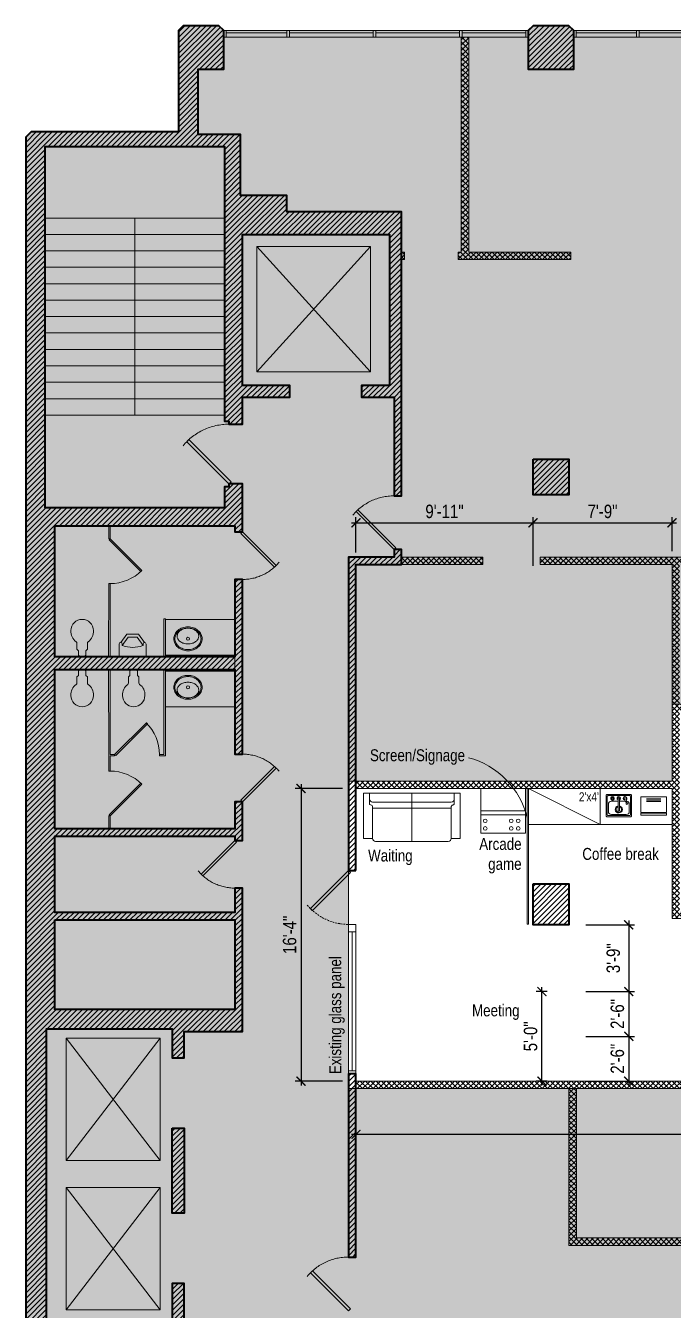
# Model space of a CAD drawing. Header units: inches. Extents: x 2034 to 5296, y 527 to 1995.
# Drawn here: x 4434 to 4868, y 1135 to 1995 of the extents above; entities that cross this region are included whole.
import ezdxf

# ---------------------------------------------------------------- set-up
doc = ezdxf.new("R2010")
doc.units = ezdxf.units.IN
doc.header["$LTSCALE"] = 5
doc.header["$MEASUREMENT"] = 0
doc.linetypes.add('HIDDEN', pattern=[0.375, 0.25, -0.125])
doc.layers.get('0').update_dxf_attribs({"linetype": 'CONTINUOUS', "lineweight": 5})
doc.layers.get('DEFPOINTS').update_dxf_attribs({"linetype": 'CONTINUOUS', "lineweight": 5})
for name, color, linetype, lineweight in [('Annotations', 8, 'CONTINUOUS', 5), ('Appliances', 140, 'CONTINUOUS', 9), ('Drywalls', 7, 'CONTINUOUS', 20), ('Framing', 142, 'CONTINUOUS', 13), ('Hatches', 8, 'CONTINUOUS', 5), ('Projections', 157, 'HIDDEN', 5), ('Structure', 7, 'CONTINUOUS', 40), ('Viewed', 156, 'CONTINUOUS', 9), ('Walls', 7, 'CONTINUOUS', 35)]:
    doc.layers.add(name, color=color, linetype=linetype, lineweight=lineweight)
doc.layers.add('Zones', color=7, linetype='CONTINUOUS', lineweight=5, true_color=0xe3e3e3, transparency=0.7)
doc.styles.get("Standard").update_dxf_attribs({"font": 'arial.ttf', "width": 0.8})
doc.dimstyles.new('ARCH', dxfattribs={"dimscale": 96, "dimtxt": 0.09375, "dimasz": 0.0625, "dimexe": 0.04, "dimexo": 0.09375, "dimgap": 0.03125, "dimtad": 1, "dimdec": 0, "dimrnd": 0.0625, "dimzin": 3, "dimdsep": 46, "dimlunit": 4, "dimtxsty": 'Standard', "dimblk": 'OBLIQUE', "dimblk1": 'ARCHTICK', "dimblk2": 'ARCHTICK', "dimsah": 1, "dimcen": 0.03125, "dimdle": 0.03125, "dimclrd": 256, "dimclre": 256, "dimclrt": 256, "dimazin": 0, "dimtfac": 1, "dimtmove": 2, "dimatfit": 3, "dimldrblk": 'ARO14', "dimfxl": 0.3, "dimfxlon": 1, "dimfrac": 2, "dimarcsym": 0})

# ---------------------------------------------------------------- blocks, each defined once
blk = doc.blocks.new('sink')
at = {"color": 0, "linetype": 'ByBlock', "lineweight": -2}
for p, q in [((-8, 0), (8, 0)), ((-8.5, -14.43), (-8.5, -0.5)), ((-7.75, -13.68), (-7.75, -1.25)), ((-7.25, -0.75), (7.25, -0.75)), ((-7, -11.43), (-7, -6.5)), ((-4.4, -4.5), (-0.35, -4.5)), ((-0.35, -2.56), (-0.35, -11.04)), ((0.4, -2.56), (0.4, -11.04)), ((0.4, -4.5), (5, -4.5)), ((3.78, -2.56), (3.78, -4.03)), ((3.78, -3.53), (4.65, -3.53)), ((3.78, -4.03), (4.65, -4.03)), ((3.95, -2.21), (3.95, -2.03)), ((3.95, -2.03), (4.48, -2.03)), ((4.4, -4.5), (4.53, -4.5)), ((4.48, -2.03), (4.48, -2.22)), ((4.65, -2.56), (4.65, -4.03)), ((7, -6.5), (7, -11.43)), ((7.75, -1.25), (7.75, -13.68)), ((8.5, -0.5), (8.5, -14.43)), ((8.01, -14.93), (-8.01, -14.93)), ((7.26, -14.18), (-7.26, -14.18)), ((5.01, -13.43), (-5.01, -13.43))]:
    blk.add_line(p, q, dxfattribs=at)
blk.add_circle((-5.41, -6.13), 0.562, dxfattribs=at)
for centre, radius, start, end in [((-8, -0.5), 0.5, 90, 180), ((-7.25, -1.25), 0.5, 90, 180), ((-5, -6.5), 2, 95.60748, 180), ((-6.66, -4.63), 1.44, 318, 357), ((-4.16, -2.56), 1.25, 274.04912, 180), ((-4.16, -2.56), 1.25, 180, 229.30036), ((-4.16, -2.56), 0.875, 285.19141, 180), ((-4.16, -2.56), 0.875, 180, 218.23153), ((-3.53, -5.75), 1.44, 144, 183), ((-9.66, -1.63), 6, 332, 349), ((0.03, -10), 2.38, 99.08469, 180), ((0.03, -10), 2.38, 180, 80.91525), ((0.03, -10), 1.88, 101.53692, 180), ((0.03, -10), 1.88, 180, 78.463), ((0.03, -2.56), 1.19, 289, 180), ((0.03, -2.56), 1.19, 180, 252), ((0.03, -2.56), 0.562, 0, 180), ((0.03, -2.56), 0.562, 180, 229), ((0.03, -2.56), 0.562, 180, 180.0000027777752), ((0.03, -2.56), 0.375, 0, 180), ((0.03, -2.56), 0.375, 180, 180.0000027777867), ((0.03, -2.56), 0.562, 312, 0), ((4.22, -2.56), 1.19, 291.61896, 180), ((4.22, -2.56), 1.19, 180, 248.38179), ((4.22, -2.56), 0.688, 309.52143, 180), ((4.22, -2.56), 0.688, 180, 230.47887), ((4.22, -2.56), 0.438, 126.7879, 180.13712), ((4.22, -2.56), 0.438, 0.00302, 52.51326), ((5, -6.5), 2, 0, 90), ((7.25, -1.25), 0.5, 0, 90), ((8, -0.5), 0.5, 0, 90), ((-8, -14.43), 0.5, 180, 270), ((-7.25, -13.68), 0.5, 180, 270), ((-5, -11.43), 2, 180, 270.41435), ((0.03, -10.25), 0.875, 244.62323, 295.37592), ((5, -11.43), 2, 270.41435, 0), ((7.25, -13.68), 0.5, 270, 0), ((8, -14.43), 0.5, 270, 0)]:
    blk.add_arc(centre, radius, start, end, dxfattribs=at)
for centre, major_axis, ratio, start_param, end_param in [((0.83, -5.83), (0, -7.24), 0.84608, 4.223697, 4.555309), ((-11.05, -1.55), (7.58, 0), 0.813102, -0.575959, -0.488692)]:
    blk.add_ellipse(centre, major_axis=major_axis, ratio=ratio, start_param=start_param, end_param=end_param, dxfattribs=at)
blk = doc.blocks.new('DR1H45')
at = {"color": 0, "linetype": 'ByBlock', "lineweight": -2}
for p, q in [((-0.5, 0), (0.207, 0.707)), ((-0.465, -0.035), (0.242, 0.672)), ((0.207, 0.707), (0.242, 0.672)), ((-0.5, 0), (-0.465, -0.035))]:
    blk.add_line(p, q, dxfattribs=at)
at = {"layer": 'Projections'}
blk.add_arc((-0.5, 0), 1, 0, 50.1944, dxfattribs=at)
blk = doc.blocks.new('plan')
at = {"layer": 'Hatches'}
h = blk.add_hatch(dxfattribs=at)
h.set_pattern_fill('ANSI31', color=256, scale=20, style=0)
h.paths.add_polyline_path([(2051.44, 776.98), (2051.44, 847.1), (2069.76, 847.1), (2069.76, 872.96), (2179.44, 872.96), (2179.44, 1026.71), (2209.94, 1026.71), (2209.94, 1031.71), (2179.44, 1031.71), (2179.44, 1068.96), (2170.44, 1068.96), (2170.44, 1066.96), (2167.44, 1066.96), (2167.44, 886.21), (2047.44, 886.21), (2047.44, 1117.21), (2167.44, 1117.21), (2167.44, 1110.96), (2170.44, 1110.96), (2170.44, 1108.96), (2179.44, 1108.96), (2179.44, 1126.46), (2140.44, 1126.46), (2140.44, 1152.96), (2132.44, 1152.96), (2132.44, 1128.96), (2048.44, 1128.96), (2048.44, 1323.46), (2132.44, 1323.46), (2132.44, 1303.96), (2140.44, 1303.96), (2140.44, 1321.71), (2179.44, 1321.71), (2179.44, 1417.71), (2174.44, 1417.71), (2174.44, 1401.46), (2053.94, 1401.46), (2053.94, 1452.46), (2174.44, 1452.46), (2174.44, 1449.71), (2179.44, 1449.71), (2179.44, 1475.46), (2174.44, 1475.46), (2174.44, 1457.46), (2053.94, 1457.46), (2053.94, 1564.21), (2174.44, 1564.21), (2174.44, 1507.46), (2179.44, 1507.46), (2179.44, 1624.46), (2174.44, 1624.46), (2174.44, 1572.71), (2053.94, 1572.71), (2053.94, 1660.46), (2174.44, 1660.46), (2174.44, 1656.46), (2179.44, 1656.46), (2179.44, 1688.46), (2170.44, 1688.46), (2170.44, 1686.46), (2167.44, 1686.46), (2167.44, 1672.46), (2047.44, 1672.46), (2047.44, 1914.46), (2167.44, 1914.46), (2167.44, 1730.46), (2170.44, 1730.46), (2170.44, 1728.46), (2179.44, 1728.46), (2179.44, 1746.46), (2211.19, 1746.46), (2211.19, 1754.46), (2179.44, 1754.46), (2179.44, 1855.46), (2277.94, 1855.46), (2277.94, 1754.46), (2259.19, 1754.46), (2259.19, 1746.46), (2280.94, 1746.46), (2280.94, 1680.46), (2285.94, 1680.46), (2285.94, 1746.46), (2285.94, 1870.71), (2209.19, 1870.71), (2209.19, 1881.71), (2178.19, 1881.71), (2178.19, 1922.46), (2149.94, 1922.46), (2149.94, 1966.21), (2166.94, 1966.21), (2166.94, 1992.21), (2163.76, 1995.4), (2139.76, 1995.4), (2136.58, 1992.21), (2136.58, 1924.21), (2037.98, 1924.21), (2034.44, 1920.68), (2034.44, 600.7), (2037.62, 597.52), (2061.62, 597.52), (2064.8, 600.7), (2064.8, 634.3), (2051.44, 634.3), (2051.44, 771.98)])
h.paths.add_polyline_path([(2053.94, 1396.46), (2174.44, 1396.46), (2174.44, 1336.46), (2053.94, 1336.46)], flags=16)
h = blk.add_hatch(dxfattribs=at)
h.set_pattern_fill('ANSI31', color=256, scale=20, style=0)
h.paths.add_polyline_path([(2373.94, 1995.4), (2370.76, 1992.21), (2370.76, 1966.21), (2401.13, 1966.21), (2401.13, 1992.21), (2397.94, 1995.4)])
h = blk.add_hatch(dxfattribs=at)
h.set_pattern_fill('ANSI37', color=256, scale=20, style=0)
h.paths.add_polyline_path([(2330.94, 1987.71), (2330.94, 1843.71), (2399.23, 1843.71), (2399.23, 1838.71), (2323.94, 1838.71), (2323.94, 1843.71), (2325.94, 1843.71), (2325.94, 1987.71)])
h = blk.add_hatch(dxfattribs=at)
h.set_pattern_fill('ANSI37', color=256, scale=20, style=0)
h.paths.add_polyline_path([(2285.94, 1843.71), (2287.94, 1843.71), (2287.94, 1838.71), (2285.94, 1838.71)])
h = blk.add_hatch(dxfattribs=at)
h.set_pattern_fill('ANSI37', color=256, scale=20, style=0)
h.paths.add_polyline_path([(2624.94, 1535.91), (2594.13, 1535.91), (2558.94, 1535.91), (2471.94, 1535.91), (2471.94, 1402.41), (2475.94, 1402.41), (2475.94, 1397.41), (2466.94, 1397.41), (2466.94, 1484.41), (2255.44, 1484.41), (2255.44, 1489.41), (2466.94, 1489.41), (2466.94, 1634.46), (2378.63, 1634.46), (2378.63, 1639.46), (2563.94, 1639.46), (2563.94, 1634.46), (2471.94, 1634.46), (2471.94, 1540.91), (2624.94, 1540.91), (2624.94, 1634.46), (2599.94, 1634.46), (2599.94, 1642.46), (2604.94, 1642.46), (2604.94, 1639.46), (2626.94, 1639.46), (2626.94, 1677.46), (2604.94, 1677.46), (2604.94, 1674.46), (2599.94, 1674.46), (2599.94, 1705.1), (2605.94, 1705.1), (2605.94, 1681.1), (2629.94, 1681.1), (2629.94, 1633.91), (2707.94, 1633.91), (2707.94, 1704.25), (2711.94, 1704.25), (2711.94, 1633.91), (2857.44, 1633.91), (2857.44, 1628.91), (2629.94, 1628.91), (2629.94, 1548.81), (2629.94, 1535.91)])
h.paths.add_polyline_path([(2285.94, 1639.46), (2340.44, 1639.46), (2340.44, 1634.46), (2285.94, 1634.46)], flags=17)
h.paths.add_polyline_path([(2558.31, 1397.41), (2557.94, 1397.41), (2557.94, 1402.41), (2558.31, 1402.41)], flags=17)
h = blk.add_hatch(dxfattribs=at)
h.set_pattern_fill('ANSI31', color=256, scale=20, style=0)
h.paths.add_polyline_path([(2373.94, 1705.1), (2397.94, 1705.1), (2397.94, 1681.1), (2373.94, 1681.1)])
h = blk.add_hatch(dxfattribs=at)
h.set_pattern_fill('ANSI31', color=256, scale=20, style=0)
h.paths.add_polyline_path([(2255.44, 1429.41), (2255.44, 1493.41), (2255.44, 1634.46), (2285.94, 1634.46), (2285.94, 1644.46), (2280.94, 1644.46), (2280.94, 1639.46), (2250.44, 1639.46), (2250.44, 1429.41)])
h = blk.add_hatch(dxfattribs=at)
h.set_pattern_fill('ANSI31', color=256, scale=20, style=0)
h.paths.add_polyline_path([(2373.94, 1420.6), (2397.94, 1420.6), (2397.94, 1393.1), (2373.94, 1393.1)])
h = blk.add_hatch(dxfattribs=at)
h.set_pattern_fill('ANSI31', color=256, scale=20, style=0)
edge = h.paths.add_edge_path()
edge.add_line((2255.44, 1283.41), (2255.44, 1293.41))
edge.add_line((2255.44, 1293.41), (2250.44, 1293.41))
edge.add_line((2250.44, 1293.41), (2250.44, 1170.6))
edge.add_line((2250.44, 1170.6), (2255.44, 1170.6))
edge.add_line((2255.44, 1170.6), (2255.44, 1287.41))
h = blk.add_hatch(dxfattribs=at)
h.set_pattern_fill('ANSI37', color=256, scale=20, style=0)
h.paths.add_polyline_path([(2255.44, 1288.41), (2683.94, 1288.41), (2857.44, 1288.41), (2857.44, 1283.41), (2688.94, 1283.41), (2688.94, 1223.41), (2683.94, 1223.41), (2683.94, 1283.41), (2545.94, 1283.41), (2545.94, 1183.41), (2559.94, 1183.41), (2559.94, 1178.41), (2526.94, 1178.41), (2526.94, 1183.41), (2540.94, 1183.41), (2540.94, 1283.41), (2402.94, 1283.41), (2402.94, 1183.41), (2490.94, 1183.41), (2490.94, 1178.41), (2397.94, 1178.41), (2397.94, 1283.41), (2255.44, 1283.41)])
h = blk.add_hatch(dxfattribs=at)
h.set_pattern_fill('ANSI31', color=256, scale=20, style=0)
h.paths.add_polyline_path([(2132.44, 1256.96), (2140.44, 1256.96), (2140.44, 1199.96), (2132.44, 1199.96)])
at = {"layer": 'Zones'}
blk.add_hatch(color=256, dxfattribs=at).paths.add_polyline_path([(2034.44, 1920.68), (2037.98, 1924.21), (2136.58, 1924.21), (2136.58, 1992.21), (2139.76, 1995.4), (2163.76, 1995.4), (2166.94, 1992.21), (2370.76, 1992.21), (2373.94, 1995.4), (2397.94, 1995.4), (2401.13, 1992.21), (2602.76, 1992.21), (2605.94, 1995.4), (2629.94, 1995.4), (2633.13, 1992.21), (2834.76, 1992.21), (2837.94, 1995.4), (2861.94, 1995.4), (2865.13, 1992.21), (2865.13, 1926.71), (2861.94, 1923.53), (2861.94, 1708.28), (2865.13, 1705.1), (2865.13, 1681.1), (2861.94, 1677.92), (2861.94, 1633.91), (2624.94, 1633.91), (2624.94, 1540.91), (2466.94, 1540.91), (2466.94, 1489.41), (2250.44, 1489.41), (2250.44, 1283.41), (2861.94, 1283.41), (2861.94, 1132.28), (2865.13, 1129.1), (2865.13, 1105.1), (2861.94, 1101.92), (2861.94, 844.28), (2865.13, 841.1), (2865.13, 817.1), (2861.94, 813.92), (2861.94, 529.99), (2633.13, 529.99), (2629.94, 526.8), (2605.94, 526.8), (2602.76, 529.99), (2401.13, 529.99), (2397.94, 526.8), (2373.94, 526.8), (2370.76, 529.99), (2166.94, 529.99), (2163.76, 526.8), (2139.76, 526.8), (2136.58, 529.99), (2136.58, 597.87), (2127.51, 597.87), (2124.32, 601.05), (2064.8, 601.05), (2061.62, 597.52), (2037.62, 597.52), (2034.44, 600.7)])
at = {"layer": 'Appliances'}
for p, q in [((2121, 1572.71), (2121, 1572.71)), ((2121, 1572.71), (2121, 1572.71)), ((2121, 1572.71), (2121, 1572.71)), ((2121, 1572.71), (2121, 1572.71)), ((2121, 1572.71), (2121, 1572.71)), ((2121, 1572.71), (2121, 1572.71)), ((2121, 1572.71), (2121, 1572.71)), ((2121, 1572.71), (2121, 1572.71)), ((2121, 1572.71), (2121, 1572.71)), ((2121, 1572.71), (2121, 1572.71)), ((2121.69, 1564.21), (2121.69, 1564.21)), ((2121.69, 1564.21), (2121.69, 1564.21)), ((2121.69, 1564.21), (2121.69, 1564.21)), ((2121.69, 1564.21), (2121.69, 1564.21)), ((2121.69, 1564.21), (2121.69, 1564.21)), ((2121.69, 1564.21), (2121.69, 1564.21)), ((2121.69, 1564.21), (2121.69, 1564.21)), ((2121.69, 1564.21), (2121.69, 1564.21)), ((2121.69, 1564.21), (2121.69, 1564.21)), ((2121.69, 1564.21), (2121.69, 1564.21))]:
    blk.add_line(p, q, dxfattribs=at)
for points in [[(2068.19, 1582.71, -0.240961), (2064.69, 1590.21, -1), (2079.69, 1590.21, -0.259678), (2076.19, 1582.71, 0.236068), (2075.69, 1581.71), (2075.69, 1577.71), (2074.69, 1576.71), (2074.69, 1573.71), (2073.69, 1572.71), (2070.69, 1572.71), (2069.69, 1573.71), (2069.69, 1576.71), (2068.69, 1577.71), (2068.69, 1581.71, 0.236068), (2068.19, 1582.71)], [(2068.19, 1554.21, 0.240961), (2064.69, 1546.71, 1), (2079.69, 1546.71, 0.259678), (2076.19, 1554.21, -0.236068), (2075.69, 1555.21), (2075.69, 1559.21), (2074.69, 1560.21), (2074.69, 1563.21), (2073.69, 1564.21), (2070.69, 1564.21), (2069.69, 1563.21), (2069.69, 1560.21), (2068.69, 1559.21), (2068.69, 1555.21, -0.236068), (2068.19, 1554.21)], [(2102.69, 1554.21, 0.240961), (2099.19, 1546.71, 1), (2114.19, 1546.71, 0.259678), (2110.69, 1554.21, -0.236068), (2110.19, 1555.21), (2110.19, 1559.21), (2109.19, 1560.21), (2109.19, 1563.21), (2108.19, 1564.21), (2105.19, 1564.21), (2104.19, 1563.21), (2104.19, 1560.21), (2103.19, 1559.21), (2103.19, 1555.21, -0.236068), (2102.69, 1554.21)]]:
    blk.add_lwpolyline(points, format="xyb", dxfattribs=at)
at = {"layer": 'Appliances', "elevation": 34}
for points in [[(2143.02, 1576.71, -0.084101), (2139.31, 1577.34, -0.091322), (2136.3, 1579.06, -0.103814), (2134.21, 1581.72, -0.114782), (2133.52, 1584.71, -0.114782), (2134.21, 1587.7, -0.103814), (2136.3, 1590.37, -0.091322), (2139.31, 1592.09, -0.084101), (2143.02, 1592.71, -0.084101), (2146.72, 1592.09, -0.091322), (2149.73, 1590.37, -0.103814), (2151.82, 1587.7, -0.114782), (2152.52, 1584.71, -0.114782), (2151.82, 1581.72, -0.103814), (2149.73, 1579.06, -0.091322), (2146.72, 1577.34, -0.084101)], [(2143.02, 1577.46, -0.084101), (2139.56, 1578.05, -0.091322), (2136.78, 1579.63, -0.103814), (2134.89, 1582.06, -0.114782), (2134.27, 1584.71, -0.114782), (2134.89, 1587.37, -0.103814), (2136.78, 1589.8, -0.091322), (2139.56, 1591.38, -0.084101), (2143.02, 1591.96, -0.084101), (2146.48, 1591.38, -0.091322), (2149.25, 1589.8, -0.103814), (2151.15, 1587.37, -0.114782), (2151.77, 1584.71, -0.114782), (2151.15, 1582.06, -0.103814), (2149.25, 1579.63, -0.091322), (2146.48, 1578.05, -0.084101)], [(2143.02, 1581.27, -0.073018), (2140.15, 1581.69, -0.084057), (2137.89, 1582.81, -0.106512), (2136.28, 1584.61, -0.130573), (2135.77, 1586.53, -0.130573), (2136.28, 1588.44, -0.106512), (2137.89, 1590.24, -0.084057), (2140.15, 1591.36, -0.073018), (2143.02, 1591.78, -0.073018), (2145.88, 1591.36, -0.084057), (2148.14, 1590.24, -0.106512), (2149.76, 1588.44, -0.130573), (2150.27, 1586.53, -0.130573), (2149.76, 1584.61, -0.106512), (2148.14, 1582.81, -0.084057), (2145.88, 1581.69, -0.073018)], [(2143.02, 1560.21, 0.084101), (2139.31, 1559.59, 0.091322), (2136.3, 1557.87, 0.103814), (2134.21, 1555.2, 0.114782), (2133.52, 1552.21, 0.114782), (2134.21, 1549.22, 0.103814), (2136.3, 1546.56, 0.091322), (2139.31, 1544.84, 0.084101), (2143.02, 1544.21, 0.084101), (2146.72, 1544.84, 0.091322), (2149.73, 1546.56, 0.103814), (2151.82, 1549.22, 0.114782), (2152.52, 1552.21, 0.114782), (2151.82, 1555.2, 0.103814), (2149.73, 1557.87, 0.091322), (2146.72, 1559.59, 0.084101)], [(2143.02, 1559.46, 0.084101), (2139.56, 1558.88, 0.091322), (2136.78, 1557.3, 0.103814), (2134.89, 1554.87, 0.114782), (2134.27, 1552.21, 0.114782), (2134.89, 1549.56, 0.103814), (2136.78, 1547.13, 0.091322), (2139.56, 1545.55, 0.084101), (2143.02, 1544.96, 0.084101), (2146.48, 1545.55, 0.091322), (2149.25, 1547.13, 0.103814), (2151.15, 1549.56, 0.114782), (2151.77, 1552.21, 0.114782), (2151.15, 1554.87, 0.103814), (2149.25, 1557.3, 0.091322), (2146.48, 1558.88, 0.084101)], [(2143.02, 1555.66, 0.073018), (2140.15, 1555.23, 0.084057), (2137.89, 1554.12, 0.106512), (2136.28, 1552.32, 0.130573), (2135.77, 1550.4, 0.130573), (2136.28, 1548.49, 0.106512), (2137.89, 1546.69, 0.084057), (2140.15, 1545.57, 0.073018), (2143.02, 1545.15, 0.073018), (2145.88, 1545.57, 0.084057), (2148.14, 1546.69, 0.106512), (2149.76, 1548.49, 0.130573), (2150.27, 1550.4, 0.130573), (2149.76, 1552.32, 0.106512), (2148.14, 1554.12, 0.084057), (2145.88, 1555.23, 0.073018)]]:
    blk.add_lwpolyline(points, format="xyb", close=True, dxfattribs=at)
at = {"layer": 'Appliances'}
for points in [[(2114, 1582.21), (2110, 1587.71), (2102, 1587.71), (2098, 1582.21)], [(2112.93, 1580.28), (2108.98, 1585.71), (2103.02, 1585.71), (2099.06, 1580.28)]]:
    blk.add_lwpolyline(points, dxfattribs=at)
blk.add_lwpolyline([(2113, 1581.21), (2113, 1580.49, -0.317923), (2112.73, 1580.12, -0.171412), (2099.26, 1580.12, -0.317923), (2099, 1580.49), (2099, 1581.21, 1), (2097, 1581.21), (2097, 1572.71), (2115, 1572.71), (2115, 1581.21, 1)], format="xyb", close=True, dxfattribs=at)
for centre in [(2143.02, 1584.71, 34), (2143.02, 1552.21, 34)]:
    blk.add_circle(centre, 1, dxfattribs=at)
at = {"layer": 'DEFPOINTS', "color": 7, "lineweight": 0}
for p, q in [((2057.19, 1572.71), (2057.19, 1572.71)), ((2057.19, 1572.71), (2057.19, 1572.71)), ((2057.19, 1572.71), (2057.19, 1572.71)), ((2057.19, 1572.71), (2057.19, 1572.71)), ((2057.19, 1572.71), (2057.19, 1572.71)), ((2057.19, 1572.71), (2057.19, 1572.71)), ((2057.19, 1572.71), (2057.19, 1572.71)), ((2057.19, 1572.71), (2057.19, 1572.71)), ((2057.19, 1572.71), (2057.19, 1572.71)), ((2057.19, 1572.71), (2057.19, 1572.71)), ((2087.19, 1572.71), (2087.19, 1572.71)), ((2087.19, 1572.71), (2087.19, 1572.71)), ((2087.19, 1572.71), (2087.19, 1572.71)), ((2087.19, 1572.71), (2087.19, 1572.71)), ((2087.19, 1572.71), (2087.19, 1572.71)), ((2087.19, 1572.71), (2087.19, 1572.71)), ((2087.19, 1572.71), (2087.19, 1572.71)), ((2087.19, 1572.71), (2087.19, 1572.71)), ((2087.19, 1572.71), (2087.19, 1572.71)), ((2087.19, 1572.71), (2087.19, 1572.71)), ((2091, 1572.71), (2091, 1572.71)), ((2091, 1572.71), (2091, 1572.71)), ((2091, 1572.71), (2091, 1572.71)), ((2091, 1572.71), (2091, 1572.71)), ((2091, 1572.71), (2091, 1572.71)), ((2091, 1572.71), (2091, 1572.71)), ((2091, 1572.71), (2091, 1572.71)), ((2091, 1572.71), (2091, 1572.71)), ((2091, 1572.71), (2091, 1572.71)), ((2091, 1572.71), (2091, 1572.71)), ((2057.19, 1564.21), (2057.19, 1564.21)), ((2057.19, 1564.21), (2057.19, 1564.21)), ((2057.19, 1564.21), (2057.19, 1564.21)), ((2057.19, 1564.21), (2057.19, 1564.21)), ((2057.19, 1564.21), (2057.19, 1564.21)), ((2057.19, 1564.21), (2057.19, 1564.21)), ((2057.19, 1564.21), (2057.19, 1564.21)), ((2057.19, 1564.21), (2057.19, 1564.21)), ((2057.19, 1564.21), (2057.19, 1564.21)), ((2057.19, 1564.21), (2057.19, 1564.21)), ((2087.19, 1564.21), (2087.19, 1564.21)), ((2087.19, 1564.21), (2087.19, 1564.21)), ((2087.19, 1564.21), (2087.19, 1564.21)), ((2087.19, 1564.21), (2087.19, 1564.21)), ((2087.19, 1564.21), (2087.19, 1564.21)), ((2087.19, 1564.21), (2087.19, 1564.21)), ((2087.19, 1564.21), (2087.19, 1564.21)), ((2087.19, 1564.21), (2087.19, 1564.21)), ((2087.19, 1564.21), (2087.19, 1564.21)), ((2087.19, 1564.21), (2087.19, 1564.21)), ((2091.69, 1564.21), (2091.69, 1564.21)), ((2091.69, 1564.21), (2091.69, 1564.21)), ((2091.69, 1564.21), (2091.69, 1564.21)), ((2091.69, 1564.21), (2091.69, 1564.21)), ((2091.69, 1564.21), (2091.69, 1564.21)), ((2091.69, 1564.21), (2091.69, 1564.21)), ((2091.69, 1564.21), (2091.69, 1564.21)), ((2091.69, 1564.21), (2091.69, 1564.21)), ((2091.69, 1564.21), (2091.69, 1564.21)), ((2091.69, 1564.21), (2091.69, 1564.21))]:
    blk.add_line(p, q, dxfattribs=at)
at = {"layer": 'Drywalls'}
for points in [[(2330.94, 1987.71), (2330.94, 1843.71), (2399.23, 1843.71), (2399.23, 1838.71), (2323.94, 1838.71), (2323.94, 1843.71), (2325.94, 1843.71), (2325.94, 1987.71)], [(2285.94, 1843.71), (2287.94, 1843.71), (2287.94, 1838.71), (2285.94, 1838.71)], [(2285.94, 1639.46), (2340.44, 1639.46), (2340.44, 1634.46), (2285.94, 1634.46)], [(2255.44, 1288.41), (2683.94, 1288.41), (2857.44, 1288.41), (2857.44, 1283.41), (2688.94, 1283.41), (2688.94, 1223.41), (2683.94, 1223.41), (2683.94, 1283.41), (2545.94, 1283.41), (2545.94, 1183.41), (2559.94, 1183.41), (2559.94, 1178.41), (2526.94, 1178.41), (2526.94, 1183.41), (2540.94, 1183.41), (2540.94, 1283.41), (2402.94, 1283.41), (2402.94, 1183.41), (2490.94, 1183.41), (2490.94, 1178.41), (2397.94, 1178.41), (2397.94, 1283.41), (2255.44, 1283.41)]]:
    blk.add_lwpolyline(points, close=True, dxfattribs=at)
at = {"layer": 'Drywalls', "flags": 128}
blk.add_lwpolyline([(2475.94, 1397.41), (2466.94, 1397.41), (2466.94, 1484.41), (2255.44, 1484.41), (2255.44, 1489.41), (2466.94, 1489.41), (2466.94, 1634.46), (2378.63, 1634.46), (2378.63, 1639.46), (2563.94, 1639.46)], dxfattribs=at)
at = {"layer": 'Framing'}
for p, q in [((2168.69, 1992.21), (2168.69, 1987.71)), ((2168.69, 1990.71), (2209.19, 1990.71)), ((2209.19, 1992.21), (2209.19, 1987.71)), ((2210.94, 1992.21), (2210.94, 1987.71)), ((2210.94, 1990.71), (2266.94, 1990.71)), ((2266.94, 1992.21), (2266.94, 1987.71)), ((2268.69, 1992.21), (2268.69, 1987.71)), ((2268.69, 1990.71), (2324.69, 1990.71)), ((2324.69, 1992.21), (2324.69, 1987.71)), ((2326.44, 1992.21), (2326.44, 1987.71)), ((2326.44, 1990.71), (2369.01, 1990.71)), ((2369.01, 1987.71), (2369.01, 1992.21)), ((2402.88, 1987.71), (2402.88, 1992.21)), ((2443.26, 1990.71), (2402.88, 1990.71)), ((2443.26, 1992.21), (2443.26, 1987.71)), ((2445.01, 1992.21), (2445.01, 1987.71)), ((2501.01, 1990.71), (2445.01, 1990.71)), ((2250.44, 1429.41), (2224.99, 1403.95)), ((2250.44, 1429.41), (2251.72, 1428.13)), ((2251.72, 1428.13), (2226.26, 1402.68)), ((2224.99, 1403.95), (2226.26, 1402.68)), ((2252.94, 1388.41), (2252.94, 1295.41))]:
    blk.add_line(p, q, dxfattribs=at)
at = {"layer": 'Framing', "color": 142, "linetype": 'Continuous'}
for p, q in [((2089.99, 1660.46), (2089.99, 1651.71)), ((2090.99, 1660.46), (2089.99, 1660.46)), ((2090.99, 1651.71), (2090.99, 1660.46)), ((2089.99, 1651.71), (2090.99, 1651.71)), ((2089.97, 1621.71), (2089.94, 1572.71)), ((2090.97, 1621.71), (2089.97, 1621.71)), ((2090.94, 1572.71), (2090.97, 1621.71)), ((2127.94, 1598), (2126.94, 1598)), ((2126.94, 1598), (2126.94, 1572.71)), ((2127.94, 1572.71), (2127.94, 1598)), ((2089.94, 1572.71), (2090.94, 1572.71)), ((2126.94, 1572.71), (2127.94, 1572.71)), ((2090.94, 1564.21), (2089.94, 1564.21)), ((2089.94, 1564.21), (2089.96, 1506.71)), ((2090.96, 1507.21), (2090.94, 1564.21)), ((2127.94, 1564.21), (2126.94, 1564.21)), ((2126.94, 1564.21), (2126.94, 1507.21)), ((2127.94, 1506.21), (2127.94, 1564.21)), ((2089.96, 1506.71), (2089.97, 1496.09)), ((2093.94, 1507.21), (2090.96, 1507.21)), ((2090.97, 1496.09), (2090.97, 1506.21)), ((2090.97, 1506.21), (2093.94, 1506.21)), ((2093.94, 1506.21), (2093.94, 1507.21)), ((2126.94, 1507.21), (2123.94, 1507.21)), ((2123.94, 1507.21), (2123.94, 1506.21)), ((2123.94, 1506.21), (2127.94, 1506.21)), ((2089.97, 1496.09), (2090.97, 1496.09)), ((2089.98, 1466.09), (2089.99, 1457.46)), ((2090.98, 1466.09), (2089.98, 1466.09)), ((2090.99, 1457.46), (2090.98, 1466.09)), ((2089.99, 1457.46), (2090.99, 1457.46))]:
    blk.add_line(p, q, dxfattribs=at)
for points in [[(2090.99, 1651.71), (2090.28, 1651.01), (2111.48, 1629.78), (2112.19, 1630.49)], [(2090.99, 1651.71), (2090.28, 1651.01), (2111.48, 1629.78), (2112.19, 1630.49)], [(2090.99, 1651.71), (2090.28, 1651.01), (2111.48, 1629.78), (2112.19, 1630.49)], [(2093.94, 1507.21), (2094.65, 1506.51), (2115.86, 1527.72), (2115.16, 1528.43)], [(2090.98, 1466.09), (2090.28, 1466.8), (2111.48, 1488.02), (2112.19, 1487.31)], [(2090.98, 1466.09), (2090.28, 1466.8), (2111.48, 1488.02), (2112.19, 1487.31)], [(2090.98, 1466.09), (2090.28, 1466.8), (2111.48, 1488.02), (2112.19, 1487.31)]]:
    blk.add_lwpolyline(points, close=True, dxfattribs=at)
at = {"layer": 'Framing'}
for points in [[(2250.44, 1393.41), (2255.44, 1393.41), (2255.44, 1388.41), (2250.44, 1388.41)], [(2250.44, 1293.41), (2255.44, 1293.41), (2255.44, 1295.41), (2250.44, 1295.41)]]:
    blk.add_lwpolyline(points, close=True, dxfattribs=at)
at = {"layer": 'Framing', "color": 142, "linetype": 'Continuous'}
for centre, start, end in [((2090.99, 1651.71), 269.96861, 314.96861), ((2090.99, 1651.71), 269.96861, 314.96861), ((2090.99, 1651.71), 269.96861, 314.96861), ((2093.94, 1507.21), 0, 45)]:
    blk.add_arc(centre, 30, start, end, dxfattribs=at)
at = {"layer": 'Framing', "color": 142, "linetype": 'Continuous', "extrusion": (0, 0, -1)}
blk.add_arc((-2090.98, 1466.09), 30, 89.9728, 134.9728, dxfattribs=at)
blk.add_arc((-2090.98, 1466.09), 30, 89.9728, 134.9728, dxfattribs=at)
blk.add_arc((-2090.98, 1466.09), 30, 89.9728, 134.9728, dxfattribs=at)
at = {"layer": 'Projections'}
blk.add_arc((2250.44, 1429.41), 36, 219.80557, 270, dxfattribs=at)
at = {"layer": 'Structure'}
for points in [[(2373.94, 1705.1), (2397.94, 1705.1), (2397.94, 1681.1), (2373.94, 1681.1)], [(2373.94, 1420.6), (2397.94, 1420.6), (2397.94, 1393.1), (2373.94, 1393.1)]]:
    blk.add_lwpolyline(points, close=True, dxfattribs=at)
at = {"layer": 'Viewed'}
for p, q in [((2166.94, 1992.21), (2370.76, 1992.21)), ((2602.76, 1992.21), (2401.13, 1992.21)), ((2166.94, 1987.71), (2370.76, 1987.71)), ((2602.76, 1987.71), (2401.13, 1987.71)), ((2167.38, 1866.55), (2047.44, 1866.55)), ((2107.41, 1866.55), (2107.41, 1734.55)), ((2167.38, 1855.55), (2047.44, 1855.55)), ((2167.38, 1844.55), (2047.44, 1844.55)), ((2189.19, 1763.46), (2265.19, 1847.46)), ((2189.19, 1847.46), (2265.19, 1763.46)), ((2167.38, 1833.55), (2047.44, 1833.55)), ((2167.38, 1822.55), (2047.44, 1822.55)), ((2167.38, 1811.55), (2047.44, 1811.55)), ((2167.38, 1800.55), (2047.44, 1800.55)), ((2167.38, 1789.55), (2047.44, 1789.55)), ((2167.38, 1778.55), (2047.44, 1778.55)), ((2167.38, 1767.55), (2047.44, 1767.55)), ((2167.38, 1756.55), (2047.44, 1756.55)), ((2167.38, 1745.55), (2047.44, 1745.55)), ((2167.38, 1734.55), (2047.44, 1734.55)), ((2250.44, 1388.41), (2250.44, 1295.41)), ((2255.44, 1295.41), (2255.44, 1388.41)), ((2124.44, 1235.21), (2061.44, 1317.21)), ((2061.44, 1235.21), (2124.44, 1317.21)), ((2124.44, 1135.21), (2061.44, 1217.21)), ((2124.44, 1217.21), (2061.44, 1135.21))]:
    blk.add_line(p, q, dxfattribs=at)
at = {"layer": 'Viewed', "color": 156, "linetype": 'Continuous'}
for p, q in [((2174.44, 1597.71), (2127.94, 1597.71)), ((2174.44, 1539.04), (2174.44, 1597.71)), ((2174.44, 1573.71), (2127.94, 1573.71)), ((2127.94, 1572.71), (2174.44, 1572.71)), ((2127.94, 1563.04), (2174.44, 1563.04)), ((2174.61, 1564.04), (2128.11, 1564.04)), ((2127.94, 1539.04), (2174.44, 1539.04))]:
    blk.add_line(p, q, dxfattribs=at)
at = {"layer": 'Viewed', "flags": 128}
for points in [[(2189.19, 1847.46), (2265.19, 1847.46), (2265.19, 1763.46), (2189.19, 1763.46)], [(2061.44, 1235.21), (2124.44, 1235.21), (2124.44, 1317.21), (2061.44, 1317.21)], [(2061.44, 1217.21), (2124.44, 1217.21), (2124.44, 1135.21), (2061.44, 1135.21)]]:
    blk.add_lwpolyline(points, close=True, dxfattribs=at)
at = {"layer": 'Viewed'}
blk.add_lwpolyline([(2466.94, 1484.41), (2466.94, 1460.41), (2418.94, 1460.41), (2418.94, 1484.41)], close=True, dxfattribs=at)
at = {"layer": 'Walls'}
for points in [[(2140.44, 1126.46), (2140.44, 1152.96), (2132.44, 1152.96), (2132.44, 1128.96)], [(2048.44, 1128.96), (2048.44, 1323.46), (2132.44, 1323.46), (2132.44, 1303.96), (2140.44, 1303.96), (2140.44, 1321.71), (2179.44, 1321.71), (2179.44, 1417.71), (2174.44, 1417.71), (2174.44, 1401.46), (2053.94, 1401.46), (2053.94, 1452.46), (2174.44, 1452.46), (2174.44, 1449.71), (2179.44, 1449.71), (2179.44, 1475.46), (2174.44, 1475.46), (2174.44, 1457.46), (2053.94, 1457.46), (2053.94, 1564.21), (2174.44, 1564.21), (2174.44, 1507.46), (2179.44, 1507.46), (2179.44, 1624.46), (2174.44, 1624.46), (2174.44, 1572.71), (2053.94, 1572.71), (2053.94, 1660.46), (2174.44, 1660.46), (2174.44, 1656.46), (2179.44, 1656.46), (2179.44, 1688.46), (2170.44, 1688.46), (2170.44, 1686.46), (2167.44, 1686.46), (2167.44, 1672.46), (2047.44, 1672.46), (2047.44, 1914.46), (2167.44, 1914.46), (2167.44, 1730.46), (2170.44, 1730.46), (2170.44, 1728.46), (2179.44, 1728.46), (2179.44, 1746.46), (2211.19, 1746.46), (2211.19, 1754.46), (2179.44, 1754.46), (2179.44, 1855.46), (2277.94, 1855.46), (2277.94, 1754.46), (2259.19, 1754.46), (2259.19, 1746.46), (2280.94, 1746.46), (2280.94, 1680.46), (2285.94, 1680.46), (2285.94, 1746.46), (2285.94, 1870.71), (2209.19, 1870.71), (2209.19, 1881.71), (2178.19, 1881.71), (2178.19, 1922.46), (2149.94, 1922.46), (2149.94, 1966.21), (2166.94, 1966.21), (2166.94, 1992.21), (2163.76, 1995.4), (2139.76, 1995.4), (2136.58, 1992.21), (2136.58, 1924.21), (2037.98, 1924.21), (2034.44, 1920.68), (2034.44, 600.7)], [(2255.44, 1283.41), (2255.44, 1293.41), (2250.44, 1293.41), (2250.44, 1170.6), (2255.44, 1170.6), (2255.44, 1287.41)]]:
    blk.add_lwpolyline(points, dxfattribs=at)
for points in [[(2373.94, 1995.4), (2370.76, 1992.21), (2370.76, 1966.21), (2401.13, 1966.21), (2401.13, 1992.21), (2397.94, 1995.4)], [(2255.44, 1429.41), (2255.44, 1493.41), (2255.44, 1634.46), (2285.94, 1634.46), (2285.94, 1644.46), (2280.94, 1644.46), (2280.94, 1639.46), (2250.44, 1639.46), (2250.44, 1429.41)], [(2053.94, 1396.46), (2174.44, 1396.46), (2174.44, 1336.46), (2053.94, 1336.46)], [(2132.44, 1256.96), (2140.44, 1256.96), (2140.44, 1199.96), (2132.44, 1199.96)]]:
    blk.add_lwpolyline(points, close=True, dxfattribs=at)
at = {"layer": 'Zones'}
for points in [[(2624.94, 1540.91), (2466.94, 1540.91), (2466.94, 1489.41), (2250.44, 1489.41), (2250.44, 1283.41), (2861.94, 1283.41)], [(2034.44, 600.7), (2034.44, 1920.68), (2037.98, 1924.21), (2136.58, 1924.21), (2136.58, 1992.21), (2139.76, 1995.4), (2163.76, 1995.4), (2166.94, 1992.21), (2370.76, 1992.21), (2373.94, 1995.4), (2397.94, 1995.4), (2401.13, 1992.21), (2602.76, 1992.21)]]:
    blk.add_lwpolyline(points, dxfattribs=at)
at = {"layer": 'Framing'}
for p, xscale, yscale, zscale, rotation in [((2170.44, 1708.46), 40, 40, 0.001111111111111111, 90), ((2280.94, 1662.46), 36, 36, 0.0009999999999999998, 90), ((2179.44, 1640.46), 32, 32, 32, 269.9999999999984), ((2179.44, 1491.46), -31.99999999999998, 31.99999999999998, 0.0008888888888888887, 270.0287423532408), ((2174.44, 1433.71), -32, 32, 0.0008888888888888887, 89.99999999999838), ((2250.44, 1152.6), 36, 36, 0.001, 90)]:
    blk.add_blockref('DR1H45', p, dxfattribs=dict(at, xscale=xscale, yscale=yscale, zscale=zscale, rotation=rotation))
at = {"layer": 'Viewed', "xscale": -1, "rotation": 359.9999999970818}
blk.add_blockref('sink', (2431.35, 1480.42), dxfattribs=at)
blk = doc.blocks.new('_ArchTick')
at = {"const_width": 0.15}
blk.add_lwpolyline([(-0.5, -0.5), (0.5, 0.5)], dxfattribs=at)
blk = doc.blocks.new('*D127')
at = {"layer": 'Annotations', "lineweight": -2}
for p, q in [((4652.44, 1662.41), (4776.94, 1662.41)), ((4655.44, 1642.61), (4655.44, 1666.25)), ((4773.94, 1633.61), (4773.94, 1666.25))]:
    blk.add_line(p, q, dxfattribs=at)
at = {"layer": 'DEFPOINTS', "color": 0}
for p in [(4773.94, 1662.41), (4655.44, 1633.61), (4773.94, 1484.41)]:
    blk.add_point(p, dxfattribs=at)
at = {"layer": 'Annotations', "lineweight": -2, "xscale": 6, "yscale": 6, "zscale": 6, "rotation": 180}
blk.add_blockref('_ArchTick', (4655.44, 1662.41), dxfattribs=at)
at = {"layer": 'Annotations', "lineweight": -2, "xscale": 6, "yscale": 6, "zscale": 6}
blk.add_blockref('_ArchTick', (4773.94, 1662.41), dxfattribs=at)
at = {"layer": 'Annotations', "insert": (4714.69, 1670), "char_height": 9, "attachment_point": 5}
blk.add_mtext('9\'-11"', dxfattribs=at)
blk = doc.blocks.new('_Oblique')
at = {"lineweight": -2}
blk.add_line((-0.5, -0.5), (0.5, 0.5), dxfattribs=at)
blk = doc.blocks.new('ARO14')
blk.add_line((0, 0), (-1.02, 0))
at = {"const_width": 0.0625}
blk.add_lwpolyline([(-0.77, 0.47), (0, 0), (-0.77, -0.47)], dxfattribs=at)
blk = doc.blocks.new('storage')
blk.add_line((0, 24), (48, 0))
blk.add_lwpolyline([(0, 0), (0, 24), (48, 24), (48, 0)], close=True)
at = {"layer": 'Annotations', "insert": (33.68, 21.49), "char_height": 6, "width": 60.9989, "attachment_point": 1}
blk.add_mtext("{2'x4'}", dxfattribs=at)
blk = doc.blocks.new('*D129')
at = {"layer": 'Annotations', "lineweight": -2}
for p, q in [((4770.94, 1662.41), (4869.94, 1662.41)), ((4773.94, 1633.61), (4773.94, 1666.25)), ((4866.94, 1643.46), (4866.94, 1666.25))]:
    blk.add_line(p, q, dxfattribs=at)
at = {"layer": 'DEFPOINTS', "color": 0}
for p in [(4866.94, 1662.41), (4866.94, 1634.46), (4773.94, 1484.41)]:
    blk.add_point(p, dxfattribs=at)
at = {"layer": 'Annotations', "lineweight": -2, "xscale": 6, "yscale": 6, "zscale": 6, "rotation": 180}
blk.add_blockref('_ArchTick', (4773.94, 1662.41), dxfattribs=at)
at = {"layer": 'Annotations', "lineweight": -2, "xscale": 6, "yscale": 6, "zscale": 6}
blk.add_blockref('_ArchTick', (4866.94, 1662.41), dxfattribs=at)
at = {"layer": 'Annotations', "insert": (4820.44, 1670), "char_height": 9, "attachment_point": 5}
blk.add_mtext('7\'-9"', dxfattribs=at)
blk = doc.blocks.new('*D140')
at = {"layer": 'Annotations', "lineweight": -2}
for p, q in [((4646.44, 1484.41), (4614.82, 1484.41)), ((4618.66, 1487.41), (4618.66, 1285.41)), ((4646.44, 1288.41), (4614.82, 1288.41))]:
    blk.add_line(p, q, dxfattribs=at)
at = {"layer": 'DEFPOINTS', "color": 0}
for p in [(4655.44, 1484.41), (4618.66, 1288.41), (4655.44, 1288.41)]:
    blk.add_point(p, dxfattribs=at)
at = {"layer": 'Annotations', "lineweight": -2, "xscale": 6, "yscale": 6, "zscale": 6}
for p, rotation in [((4618.66, 1484.41), 90), ((4618.66, 1288.41), 270)]:
    blk.add_blockref('_ArchTick', p, dxfattribs=dict(at, rotation=rotation))
at = {"layer": 'Annotations', "insert": (4611.07, 1386.41), "char_height": 9, "attachment_point": 5, "rotation": 90}
blk.add_mtext('16\'-4"', dxfattribs=at)
blk = doc.blocks.new('*D143')
at = {"layer": 'Annotations', "lineweight": -2}
for p, q in [((4655.44, 1279.41), (4655.44, 1248.95)), ((5257.44, 1279.41), (5257.44, 1248.95)), ((4652.44, 1252.79), (5260.44, 1252.79))]:
    blk.add_line(p, q, dxfattribs=at)
at = {"layer": 'DEFPOINTS', "color": 0}
for p in [(4655.44, 1288.41), (5257.44, 1288.41), (5257.44, 1252.79)]:
    blk.add_point(p, dxfattribs=at)
at = {"layer": 'Annotations', "lineweight": -2, "xscale": 6, "yscale": 6, "zscale": 6, "rotation": 180}
blk.add_blockref('_ArchTick', (4655.44, 1252.79), dxfattribs=at)
at = {"layer": 'Annotations', "lineweight": -2, "xscale": 6, "yscale": 6, "zscale": 6}
blk.add_blockref('_ArchTick', (5257.44, 1252.79), dxfattribs=at)
at = {"layer": 'Annotations', "insert": (4964.5, 1260.39), "char_height": 9, "attachment_point": 5}
blk.add_mtext('50\'-2"', dxfattribs=at)
blk = doc.blocks.new('*D144')
at = {"layer": 'Annotations', "lineweight": -2}
for p, q in [((4779.89, 1285.41), (4779.89, 1351.41)), ((4783.44, 1348.41), (4776.05, 1348.41)), ((4783.44, 1288.41), (4776.05, 1288.41))]:
    blk.add_line(p, q, dxfattribs=at)
at = {"layer": 'DEFPOINTS', "color": 0}
for p in [(4779.89, 1348.41), (4792.44, 1348.41), (4792.44, 1288.41)]:
    blk.add_point(p, dxfattribs=at)
at = {"layer": 'Annotations', "lineweight": -2, "xscale": 6, "yscale": 6, "zscale": 6}
for p, rotation in [((4779.89, 1348.41), 90), ((4779.89, 1288.41), 270)]:
    blk.add_blockref('_ArchTick', p, dxfattribs=dict(at, rotation=rotation))
at = {"layer": 'Annotations', "insert": (4772.3, 1318.41), "char_height": 9, "attachment_point": 5, "rotation": 90}
blk.add_mtext('5\'-0"', dxfattribs=at)
blk = doc.blocks.new('*D154')
at = {"layer": 'Annotations', "lineweight": -2}
for p, q in [((4837.99, 1396.1), (4837.99, 1345.41)), ((4809.19, 1393.1), (4841.83, 1393.1)), ((4809.19, 1348.41), (4841.83, 1348.41))]:
    blk.add_line(p, q, dxfattribs=at)
at = {"layer": 'DEFPOINTS', "color": 0}
for p in [(4797.94, 1393.1), (4799.44, 1348.41), (4837.99, 1348.41)]:
    blk.add_point(p, dxfattribs=at)
at = {"layer": 'Annotations', "lineweight": -2, "xscale": 6, "yscale": 6, "zscale": 6}
for p, rotation in [((4837.99, 1393.1), 90), ((4837.99, 1348.41), 270)]:
    blk.add_blockref('_ArchTick', p, dxfattribs=dict(at, rotation=rotation))
at = {"layer": 'Annotations', "insert": (4827.68, 1370.75), "char_height": 9, "attachment_point": 5, "rotation": 90}
blk.add_mtext('3\'-9"', dxfattribs=at)
blk = doc.blocks.new('*D155')
at = {"layer": 'Annotations', "lineweight": -2}
for p, q in [((4837.99, 1351.41), (4837.99, 1315.41)), ((4809.19, 1348.41), (4841.83, 1348.41)), ((4809.19, 1318.41), (4841.83, 1318.41))]:
    blk.add_line(p, q, dxfattribs=at)
at = {"layer": 'DEFPOINTS', "color": 0}
for p in [(4799.44, 1348.41), (4797.94, 1318.41), (4837.99, 1318.41)]:
    blk.add_point(p, dxfattribs=at)
at = {"layer": 'Annotations', "lineweight": -2, "xscale": 6, "yscale": 6, "zscale": 6}
for p, rotation in [((4837.99, 1348.41), 90), ((4837.99, 1318.41), 270)]:
    blk.add_blockref('_ArchTick', p, dxfattribs=dict(at, rotation=rotation))
at = {"layer": 'Annotations', "insert": (4830.4, 1333.41), "char_height": 9, "attachment_point": 5, "rotation": 90}
blk.add_mtext('2\'-6"', dxfattribs=at)
blk = doc.blocks.new('*D156')
at = {"layer": 'Annotations', "lineweight": -2}
for p, q in [((4809.19, 1318.41), (4841.83, 1318.41)), ((4837.99, 1321.41), (4837.99, 1285.41)), ((4809.19, 1288.41), (4841.83, 1288.41))]:
    blk.add_line(p, q, dxfattribs=at)
at = {"layer": 'DEFPOINTS', "color": 0}
for p in [(4799.44, 1318.41), (4797.94, 1288.41), (4837.99, 1288.41)]:
    blk.add_point(p, dxfattribs=at)
at = {"layer": 'Annotations', "lineweight": -2, "xscale": 6, "yscale": 6, "zscale": 6}
for p, rotation in [((4837.99, 1318.41), 90), ((4837.99, 1288.41), 270)]:
    blk.add_blockref('_ArchTick', p, dxfattribs=dict(at, rotation=rotation))
at = {"layer": 'Annotations', "insert": (4830.4, 1303.41), "char_height": 9, "attachment_point": 5, "rotation": 90}
blk.add_mtext('2\'-6"', dxfattribs=at)

msp = doc.modelspace()

# ---------------------------------------------------------------- linework, layer by layer
at = {"layer": 'Annotations'}
msp.add_arc((4716.45, 1451.76), 55.19, 13.52128, 75.05629, dxfattribs=at)
at = {"layer": 'Viewed'}
for p, q in [((4849.78, 1477.6), (4859.45, 1477.6)), ((4849.78, 1476.64), (4859.45, 1476.64)), ((4849.78, 1475.67), (4859.45, 1475.67)), ((4739, 1469.41), (4769, 1469.41)), ((4739, 1466.71), (4769, 1466.71)), ((4845.99, 1468.32), (4863.25, 1468.32)), ((4845.99, 1467.9), (4863.25, 1467.9))]:
    msp.add_line(p, q, dxfattribs=at)
for points in [[(4666.55, 1472.31), (4666.55, 1451.05), (4660.47, 1451.05), (4660.47, 1481.42), (4664.52, 1481.42), (4664.52, 1474.33, 0.414214), (4665.53, 1473.32, -0.414214)], [(4719.2, 1472.31), (4719.2, 1451.05), (4725.27, 1451.05), (4725.27, 1481.42), (4721.22, 1481.42), (4721.22, 1474.33, -0.414214), (4720.21, 1473.32, 0.414214)]]:
    msp.add_lwpolyline(points, format="xyb", close=True, dxfattribs=at)
for points in [[(4664.52, 1481.42), (4721.22, 1481.42)], [(4692.87, 1449.02), (4692.87, 1481.42)], [(4666.55, 1475.35), (4719.2, 1475.35)], [(4863.25, 1468.32), (4863.25, 1478.9), (4845.99, 1478.9), (4845.99, 1468.32)], [(4666.55, 1471.3), (4719.2, 1471.3)], [(4845.99, 1467.9), (4845.99, 1466.52), (4863.25, 1466.52), (4863.25, 1467.9)], [(4668.57, 1449.02), (4717.17, 1449.02)]]:
    msp.add_lwpolyline(points, dxfattribs=at)
for points in [[(4739, 1484.41), (4739, 1454.41), (4769, 1454.41), (4769, 1484.41)], [(4769.93, 1393.48), (4770.94, 1393.48), (4770.94, 1484.41), (4769.93, 1484.41)], [(4866.94, 1484.41), (4866.94, 1460.41), (4818.94, 1460.41), (4818.94, 1484.41)]]:
    msp.add_lwpolyline(points, close=True, dxfattribs=at)
for centre in [(4741.93, 1462.78), (4759.36, 1462.78), (4764.01, 1462.78), (4741.93, 1457.72), (4759.36, 1457.72), (4764.01, 1457.72)]:
    msp.add_circle(centre, 1.22, dxfattribs=at)
for centre, radius, start, end in [((4666.55, 1477.37), 2.03, 180, 270), ((4719.2, 1477.37), 2.03, 270, 0), ((4668.57, 1451.05), 2.02, 180, 270), ((4717.17, 1451.05), 2.02, 270, 0)]:
    msp.add_arc(centre, radius, start, end, dxfattribs=at)

# ---------------------------------------------------------------- block references
msp.add_blockref('plan', (2400, 0))
msp.add_blockref('storage', (4770.94, 1460.41), dxfattribs=at)
at = {"layer": 'Viewed', "xscale": -1, "rotation": 359.9999999970818}
msp.add_blockref('sink', (4831.35, 1480.42), dxfattribs=at)

# ---------------------------------------------------------------- texts
at = {"layer": 'Annotations', "char_height": 8, "width": 60.9989}
for s, insert, attachment_point in [('{Screen/Signage}', (4664.8, 1510.72), 1), ('{Arcade \\Pgame}', (4766.28, 1451.29), 3), ('{Waiting}', (4663.56, 1443.55), 1), ('{Coffee break}', (4806.91, 1444.63), 1), ('{Meeting}', (4733.11, 1339.81), 1)]:
    msp.add_mtext(s, dxfattribs=dict(at, insert=insert, attachment_point=attachment_point))
at = {"layer": 'Annotations', "insert": (4637.54, 1293.1), "char_height": 8, "width": 99.6685, "attachment_point": 1, "rotation": 90}
msp.add_mtext('{Existing glass panel}', dxfattribs=at)

# ---------------------------------------------------------------- dimensions: what is measured, and where the dimension line sits
at = {"layer": 'Annotations'}
for base, p1, p2, picture, middle in [((4773.9434109, 1662.40550077), (4655.4434109, 1633.60550077), (4773.9434109, 1484.40751776), '*D127', (4714.6934109, 1670.00000077)), ((4866.94, 1662.41), (4773.94, 1484.41), (4866.94, 1634.46), '*D129', (4820.44, 1670))]:
    dim = msp.add_linear_dim(base=base, p1=p1, p2=p2, dimstyle='ARCH', dxfattribs=at)
    dim.commit()
    dim.dimension.update_dxf_attribs({"geometry": picture, "text_midpoint": middle})
for base, p1, p2, picture, middle in [((4618.66, 1288.41), (4655.44, 1484.41), (4655.44, 1288.41), '*D140', (4611.07, 1386.41)), ((4837.99, 1318.41), (4799.44, 1348.41), (4797.94, 1318.41), '*D155', (4830.4, 1333.41)), ((4837.99, 1288.41), (4799.44, 1318.41), (4797.94, 1288.41), '*D156', (4830.4, 1303.41))]:
    dim = msp.add_linear_dim(base=base, p1=p1, p2=p2, angle=90, dimstyle='ARCH', dxfattribs=at)
    dim.commit()
    dim.dimension.update_dxf_attribs({"geometry": picture, "text_midpoint": middle})
dim = msp.add_linear_dim(base=(4837.99, 1348.41), p1=(4797.94, 1393.1), p2=(4799.44, 1348.41), angle=90, dimstyle='ARCH', dxfattribs=at)
dim.commit()
dim.dimension.update_dxf_attribs({"geometry": '*D154', "text_midpoint": (4827.68, 1370.75), "dimtype": 160})
dim = msp.add_aligned_dim(p1=(4792.44, 1288.41), p2=(4792.44, 1348.41), distance=12.55, dimstyle='ARCH', dxfattribs=at)
dim.commit()
dim.dimension.update_dxf_attribs({"geometry": '*D144', "text_midpoint": (4772.3, 1318.41)})
dim = msp.add_linear_dim(base=(5257.44, 1252.79), p1=(4655.44, 1288.41), p2=(5257.44, 1288.41), dimstyle='ARCH', dxfattribs=at)
dim.commit()
dim.dimension.update_dxf_attribs({"geometry": '*D143', "text_midpoint": (4964.5, 1260.39), "dimtype": 160})

doc.saveas('drawing.dxf')
